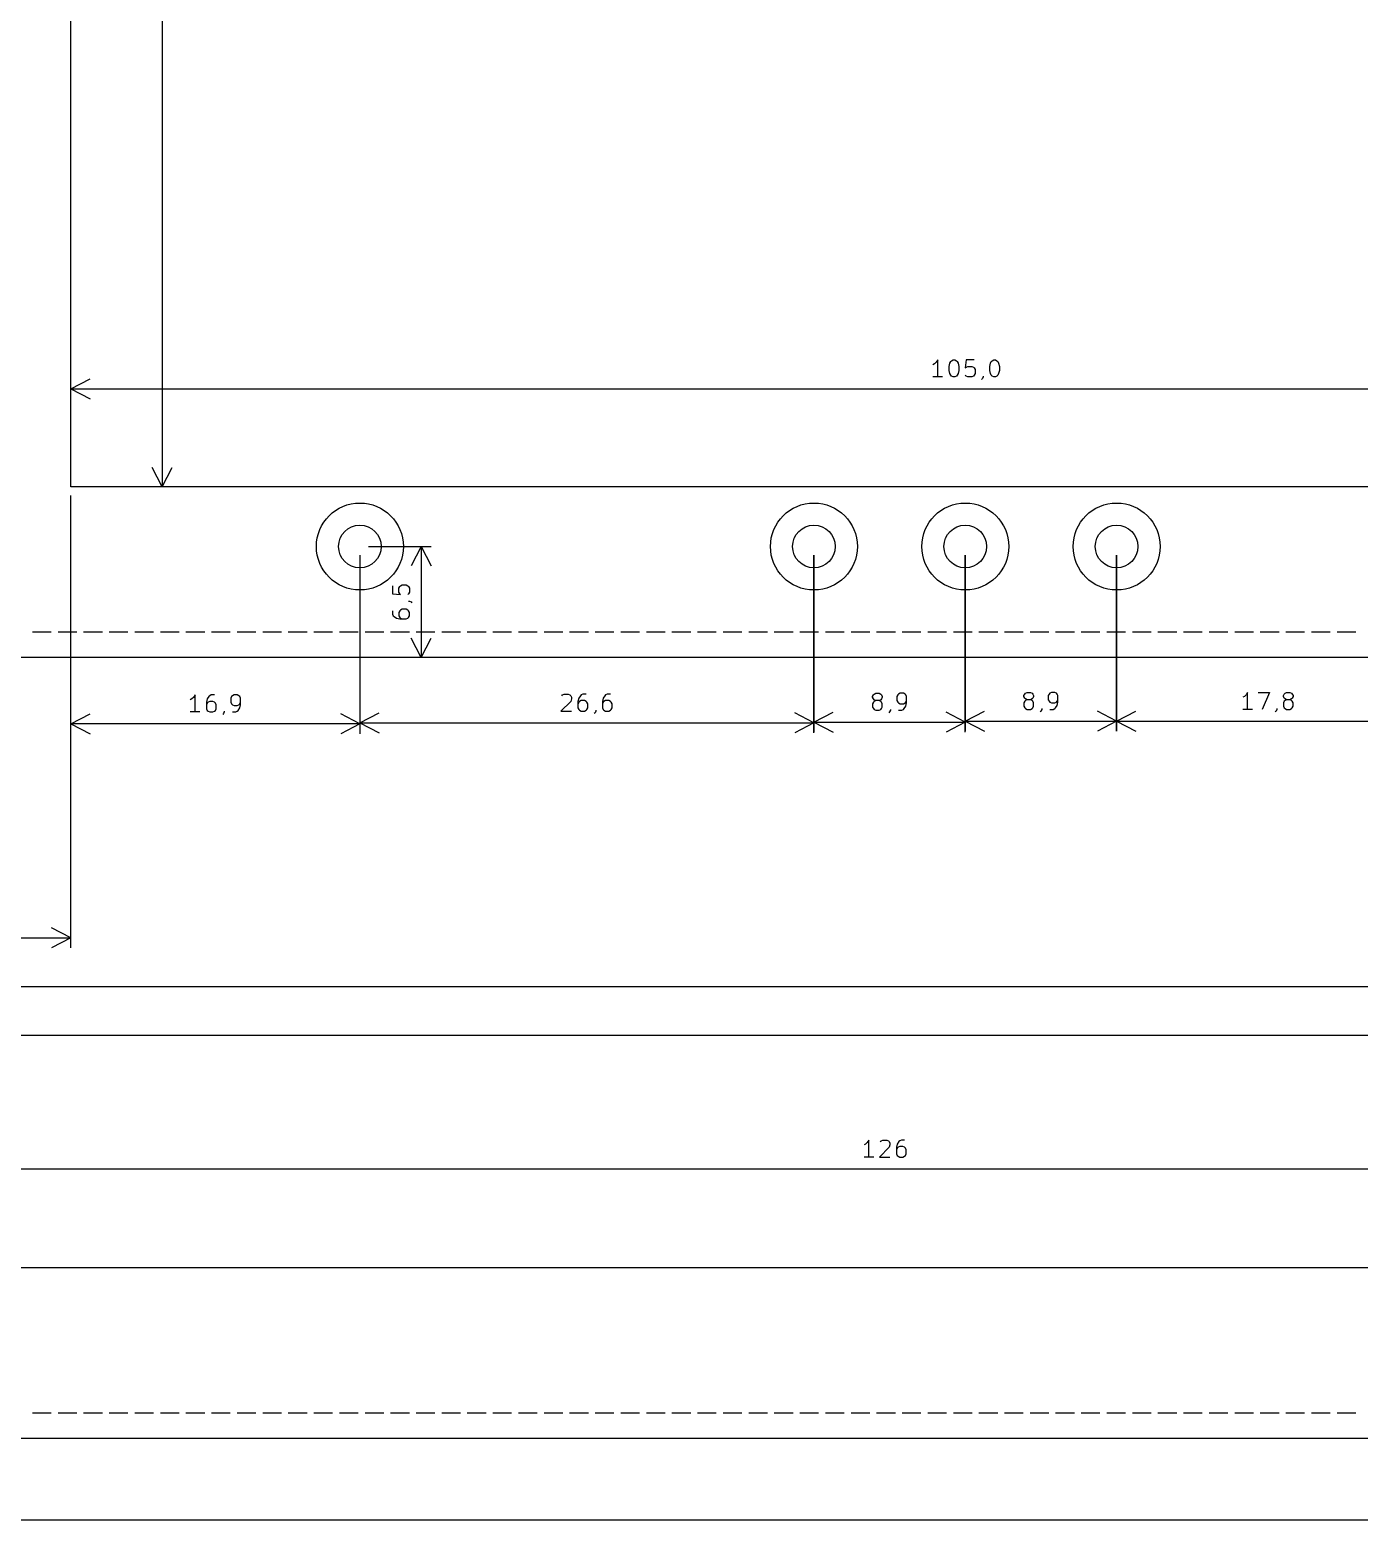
# Model space of a CAD drawing. Extents: x 111 to 500, y -217 to 4.
# Drawn here: x 310.1 to 388.1, y -216.9 to -129.5 of the extents above; entities that cross this region are included whole.
import ezdxf

# ---------------------------------------------------------------- set-up
doc = ezdxf.new("R2010")
doc.units = 0
doc.layers.add('BLACK', color=7, linetype='CONTINUOUS')

msp = doc.modelspace()

# ---------------------------------------------------------------- linework, layer by layer
at = {"layer": 'BLACK', "linetype": 'CONTINUOUS'}
for p, q in [((312.55, -156.3), (312.55, -58.3)), ((317.9, -58.3), (317.9, -156.3)), ((363.192857, -149.092914), (363.097619, -149.140533)), ((363.288095, -148.997676), (363.192857, -149.092914)), ((363.383333, -148.854819), (363.288095, -148.997676)), ((363.383333, -149.854819), (363.383333, -148.854819)), ((364.05, -149.235771), (364.097619, -149.045295)), ((364.05, -149.473866), (364.05, -149.235771)), ((364.097619, -149.045295), (364.145238, -148.950057)), ((364.145238, -148.950057), (364.192857, -148.902438)), ((364.192857, -148.902438), (364.288095, -148.854819)), ((364.288095, -148.854819), (364.383333, -148.854819)), ((364.383333, -148.854819), (364.478571, -148.902438)), ((364.478571, -148.902438), (364.52619, -148.950057)), ((364.52619, -148.950057), (364.573809, -149.045295)), ((364.573809, -149.045295), (364.621428, -149.235771)), ((364.621428, -149.235771), (364.621428, -149.473866)), ((365.05, -148.854819), (365.002381, -149.331009)), ((365.002381, -149.331009), (365.05, -149.28339)), ((365.52619, -148.854819), (365.05, -148.854819)), ((365.05, -149.28339), (365.145238, -149.235771)), ((365.145238, -149.235771), (365.383333, -149.235771)), ((365.383333, -149.235771), (365.478571, -149.28339)), ((365.478571, -149.28339), (365.52619, -149.331009)), ((365.52619, -149.331009), (365.573809, -149.426247)), ((365.573809, -149.426247), (365.573809, -149.664342)), ((366.430952, -149.235771), (366.478571, -149.045295)), ((366.430952, -149.473866), (366.430952, -149.235771)), ((366.478571, -149.045295), (366.52619, -148.950057)), ((366.52619, -148.950057), (366.573809, -148.902438)), ((366.573809, -148.902438), (366.669047, -148.854819)), ((366.669047, -148.854819), (366.764285, -148.854819)), ((366.764285, -148.854819), (366.859523, -148.902438)), ((366.859523, -148.902438), (366.907142, -148.950057)), ((366.907142, -148.950057), (366.954761, -149.045295)), ((366.954761, -149.045295), (367.00238, -149.235771)), ((367.00238, -149.235771), (367.00238, -149.473866)), ((312.55, -150.55), (313.676504, -149.963579)), ((312.55, -155.8), (312.55, -149.96358)), ((363.669047, -149.854819), (363.097619, -149.854819)), ((364.097619, -149.664342), (364.05, -149.473866)), ((364.145238, -149.75958), (364.097619, -149.664342)), ((364.192857, -149.8072), (364.145238, -149.75958)), ((364.288095, -149.854819), (364.192857, -149.8072)), ((364.383333, -149.854819), (364.288095, -149.854819)), ((364.478571, -149.8072), (364.383333, -149.854819)), ((364.52619, -149.75958), (364.478571, -149.8072)), ((364.573809, -149.664342), (364.52619, -149.75958)), ((364.621428, -149.473866), (364.573809, -149.664342)), ((365.05, -149.8072), (365.002381, -149.75958)), ((365.145238, -149.854819), (365.05, -149.8072)), ((365.383333, -149.854819), (365.145238, -149.854819)), ((365.478571, -149.8072), (365.383333, -149.854819)), ((365.52619, -149.75958), (365.478571, -149.8072)), ((365.573809, -149.664342), (365.52619, -149.75958)), ((366.002381, -149.950057), (365.954762, -149.997676)), ((366.05, -149.854819), (366.002381, -149.950057)), ((366.05, -149.8072), (366.05, -149.854819)), ((366.478571, -149.664342), (366.430952, -149.473866)), ((366.52619, -149.75958), (366.478571, -149.664342)), ((366.573809, -149.8072), (366.52619, -149.75958)), ((366.669047, -149.854819), (366.573809, -149.8072)), ((366.764285, -149.854819), (366.669047, -149.854819)), ((366.859523, -149.8072), (366.764285, -149.854819)), ((366.907142, -149.75958), (366.859523, -149.8072)), ((366.954761, -149.664342), (366.907142, -149.75958)), ((367.00238, -149.473866), (366.954761, -149.664342)), ((312.55, -150.55), (417.55, -150.55)), ((312.55, -150.55), (313.676504, -151.136421)), ((317.9, -156.3), (317.313579, -155.173496)), ((317.9, -156.3), (318.486421, -155.173496)), ((417.55, -156.3), (312.55, -156.3)), ((318.48642, -156.3), (313.05, -156.3)), ((312.55, -170.78642), (312.55, -156.8)), ((312.55, -183.33642), (312.55, -156.8)), ((330, -159.8), (333.68642, -159.8)), ((333.1, -159.8), (332.513579, -160.926504)), ((333.1, -159.8), (333.1, -166.3)), ((333.1, -159.8), (333.686421, -160.926504)), ((329.5, -160.3), (329.5, -170.73642)), ((329.5, -160.3), (329.5, -170.78642)), ((356.125, -170.73642), (356.125, -160.3)), ((356.125, -160.3), (356.125, -170.68642)), ((365, -160.3), (365, -170.63642)), ((365, -170.68642), (365, -160.3)), ((373.875, -160.3), (373.875, -170.63642)), ((373.875, -170.63642), (373.875, -160.3)), ((331.404819, -162.097619), (331.404819, -162.573809)), ((331.785771, -162.240476), (331.83339, -162.145238)), ((331.785771, -162.478571), (331.785771, -162.240476)), ((331.83339, -162.573809), (331.785771, -162.478571)), ((331.83339, -162.145238), (331.881009, -162.097619)), ((331.881009, -162.097619), (331.976247, -162.05)), ((331.976247, -162.05), (332.214342, -162.05)), ((332.214342, -162.05), (332.30958, -162.097619)), ((332.30958, -162.097619), (332.3572, -162.145238)), ((332.3572, -162.145238), (332.404819, -162.240476)), ((332.404819, -162.478571), (332.3572, -162.573809)), ((332.404819, -162.240476), (332.404819, -162.478571)), ((331.404819, -162.573809), (331.881009, -162.621428)), ((331.881009, -162.621428), (331.83339, -162.573809)), ((332.3572, -162.573809), (332.30958, -162.621428)), ((332.3572, -163.00238), (332.404819, -163.00238)), ((332.404819, -163.00238), (332.500057, -163.049999)), ((332.500057, -163.049999), (332.547676, -163.097618)), ((331.404819, -163.573809), (331.404819, -163.764285)), ((331.404819, -163.764285), (331.452438, -163.859523)), ((331.452438, -163.859523), (331.500057, -163.907142)), ((331.500057, -163.907142), (331.642914, -164.00238)), ((331.642914, -164.00238), (331.83339, -164.049999)), ((331.83339, -163.573809), (331.785771, -163.669047)), ((331.785771, -163.669047), (331.785771, -163.859523)), ((331.785771, -163.859523), (331.83339, -163.954761)), ((331.881009, -163.52619), (331.83339, -163.573809)), ((331.83339, -163.954761), (331.881009, -164.00238)), ((331.83339, -164.049999), (332.214342, -164.049999)), ((331.976247, -163.478571), (331.881009, -163.52619)), ((331.881009, -164.00238), (331.976247, -164.049999)), ((332.214342, -163.478571), (331.976247, -163.478571)), ((332.30958, -163.52619), (332.214342, -163.478571)), ((332.214342, -164.049999), (332.30958, -164.00238)), ((332.3572, -163.573809), (332.30958, -163.52619)), ((332.30958, -164.00238), (332.3572, -163.954761)), ((332.404819, -163.669047), (332.3572, -163.573809)), ((332.3572, -163.954761), (332.404819, -163.859523)), ((332.404819, -163.859523), (332.404819, -163.669047)), ((310.3, -164.8), (311.4, -164.8)), ((311.8, -164.8), (312.9, -164.8)), ((313.3, -164.8), (314.4, -164.8)), ((314.8, -164.8), (315.9, -164.8)), ((316.3, -164.8), (317.4, -164.8)), ((317.8, -164.8), (318.9, -164.8)), ((319.3, -164.8), (320.4, -164.8)), ((320.8, -164.8), (321.9, -164.8)), ((322.3, -164.8), (323.4, -164.8)), ((323.8, -164.8), (324.9, -164.8)), ((325.3, -164.8), (326.4, -164.8)), ((326.8, -164.8), (327.9, -164.8)), ((328.3, -164.8), (329.4, -164.8)), ((329.8, -164.8), (330.9, -164.8)), ((331.3, -164.8), (332.4, -164.8)), ((333.1, -166.3), (332.513579, -165.173496)), ((332.8, -164.8), (333.9, -164.8)), ((333.1, -166.3), (333.686421, -165.173496)), ((334.3, -164.8), (335.4, -164.8)), ((335.8, -164.8), (336.9, -164.8)), ((337.3, -164.8), (338.4, -164.8)), ((338.8, -164.8), (339.9, -164.8)), ((340.3, -164.8), (341.4, -164.8)), ((341.8, -164.8), (342.9, -164.8)), ((343.3, -164.8), (344.4, -164.8)), ((344.8, -164.8), (345.9, -164.8)), ((346.3, -164.8), (347.4, -164.8)), ((347.8, -164.8), (348.9, -164.8)), ((349.3, -164.8), (350.4, -164.8)), ((350.8, -164.8), (351.9, -164.8)), ((352.3, -164.8), (353.4, -164.8)), ((353.8, -164.8), (354.9, -164.8)), ((355.3, -164.8), (356.4, -164.8)), ((356.8, -164.8), (357.9, -164.8)), ((358.3, -164.8), (359.4, -164.8)), ((359.8, -164.8), (360.9, -164.8)), ((361.3, -164.8), (362.4, -164.8)), ((362.8, -164.8), (363.9, -164.8)), ((364.3, -164.8), (365.4, -164.8)), ((365.8, -164.8), (366.9, -164.8)), ((367.3, -164.8), (368.4, -164.8)), ((368.8, -164.8), (369.9, -164.8)), ((370.3, -164.8), (371.4, -164.8)), ((371.8, -164.8), (372.9, -164.8)), ((373.3, -164.8), (374.4, -164.8)), ((374.8, -164.8), (375.9, -164.8)), ((376.3, -164.8), (377.4, -164.8)), ((377.8, -164.8), (378.9, -164.8)), ((379.3, -164.8), (380.4, -164.8)), ((380.8, -164.8), (381.9, -164.8)), ((382.3, -164.8), (383.4, -164.8)), ((383.8, -164.8), (384.9, -164.8)), ((385.3, -164.8), (386.4, -164.8)), ((386.8, -164.8), (387.9, -164.8)), ((419.3, -166.3), (175.3, -166.3)), ((333.68642, -166.3), (330.85, -166.3)), ((319.739286, -168.647676), (319.644048, -168.742914)), ((319.834524, -168.504819), (319.739286, -168.647676)), ((319.834524, -169.504819), (319.834524, -168.504819)), ((320.644048, -168.600057), (320.54881, -168.742914)), ((320.691667, -168.552438), (320.644048, -168.600057)), ((320.786905, -168.504819), (320.691667, -168.552438)), ((320.977381, -168.504819), (320.786905, -168.504819)), ((321.977381, -168.600057), (321.929762, -168.695295)), ((322.025, -168.552438), (321.977381, -168.600057)), ((322.120238, -168.504819), (322.025, -168.552438)), ((322.310714, -168.504819), (322.120238, -168.504819)), ((322.405952, -168.552438), (322.310714, -168.504819)), ((322.453571, -168.600057), (322.405952, -168.552438)), ((322.50119, -168.695295), (322.453571, -168.600057)), ((341.33631, -168.550057), (341.383929, -168.502438)), ((341.383929, -168.502438), (341.479167, -168.454819)), ((341.479167, -168.454819), (341.717262, -168.454819)), ((341.717262, -168.454819), (341.8125, -168.502438)), ((341.8125, -168.502438), (341.860119, -168.550057)), ((341.860119, -168.550057), (341.907738, -168.645295)), ((341.907738, -168.645295), (341.907738, -168.740533)), ((342.431548, -168.550057), (342.33631, -168.692914)), ((342.479167, -168.502438), (342.431548, -168.550057)), ((342.574405, -168.454819), (342.479167, -168.502438)), ((342.764881, -168.454819), (342.574405, -168.454819)), ((343.860119, -168.550057), (343.764881, -168.692914)), ((343.907738, -168.502438), (343.860119, -168.550057)), ((344.002976, -168.454819), (343.907738, -168.502438)), ((344.193452, -168.454819), (344.002976, -168.454819)), ((359.5625, -168.595295), (359.610119, -168.500057)), ((359.5625, -168.642914), (359.5625, -168.595295)), ((359.610119, -168.738152), (359.5625, -168.642914)), ((359.610119, -168.500057), (359.657738, -168.452438)), ((359.657738, -168.452438), (359.752976, -168.404819)), ((359.752976, -168.404819), (359.943452, -168.404819)), ((359.943452, -168.404819), (360.03869, -168.452438)), ((360.03869, -168.452438), (360.086309, -168.500057)), ((360.086309, -168.500057), (360.133928, -168.595295)), ((360.133928, -168.642914), (360.086309, -168.738152)), ((360.133928, -168.595295), (360.133928, -168.642914)), ((361.03869, -168.500057), (360.991071, -168.595295)), ((360.991071, -168.595295), (360.991071, -168.83339)), ((361.086309, -168.452438), (361.03869, -168.500057)), ((361.181547, -168.404819), (361.086309, -168.452438)), ((361.372023, -168.404819), (361.181547, -168.404819)), ((361.467261, -168.452438), (361.372023, -168.404819)), ((361.51488, -168.500057), (361.467261, -168.452438)), ((361.562499, -168.595295), (361.51488, -168.500057)), ((361.562499, -168.976247), (361.562499, -168.595295)), ((368.4375, -168.545295), (368.485119, -168.450057)), ((368.4375, -168.592914), (368.4375, -168.545295)), ((368.485119, -168.688152), (368.4375, -168.592914)), ((368.485119, -168.450057), (368.532738, -168.402438)), ((368.532738, -168.402438), (368.627976, -168.354819)), ((368.627976, -168.354819), (368.818452, -168.354819)), ((368.818452, -168.354819), (368.91369, -168.402438)), ((368.91369, -168.402438), (368.961309, -168.450057)), ((368.961309, -168.450057), (369.008928, -168.545295)), ((369.008928, -168.592914), (368.961309, -168.688152)), ((369.008928, -168.545295), (369.008928, -168.592914)), ((369.91369, -168.450057), (369.866071, -168.545295)), ((369.866071, -168.545295), (369.866071, -168.78339)), ((369.961309, -168.402438), (369.91369, -168.450057)), ((370.056547, -168.354819), (369.961309, -168.402438)), ((370.247023, -168.354819), (370.056547, -168.354819)), ((370.342261, -168.402438), (370.247023, -168.354819)), ((370.38988, -168.450057), (370.342261, -168.402438)), ((370.437499, -168.545295), (370.38988, -168.450057)), ((370.437499, -168.926247), (370.437499, -168.545295)), ((381.369048, -168.592914), (381.27381, -168.640533)), ((381.464286, -168.497676), (381.369048, -168.592914)), ((381.559524, -168.354819), (381.464286, -168.497676)), ((381.559524, -169.354819), (381.559524, -168.354819)), ((382.178572, -168.354819), (382.845238, -168.354819)), ((382.845238, -168.354819), (382.416667, -169.354819)), ((383.654762, -168.545295), (383.702381, -168.450057)), ((383.654762, -168.592914), (383.654762, -168.545295)), ((383.702381, -168.688152), (383.654762, -168.592914)), ((383.702381, -168.450057), (383.75, -168.402438)), ((383.75, -168.402438), (383.845238, -168.354819)), ((383.845238, -168.354819), (384.035714, -168.354819)), ((384.035714, -168.354819), (384.130952, -168.402438)), ((384.130952, -168.402438), (384.178571, -168.450057)), ((384.178571, -168.450057), (384.22619, -168.545295)), ((384.22619, -168.592914), (384.178571, -168.688152)), ((384.22619, -168.545295), (384.22619, -168.592914)), ((319.644048, -168.742914), (319.54881, -168.790533)), ((320.120238, -169.504819), (319.54881, -169.504819)), ((320.54881, -168.742914), (320.501191, -168.93339)), ((320.501191, -168.93339), (320.501191, -169.314342)), ((320.54881, -168.981009), (320.501191, -169.076247)), ((320.501191, -169.314342), (320.54881, -169.40958)), ((320.596429, -168.93339), (320.54881, -168.981009)), ((320.54881, -169.40958), (320.596429, -169.4572)), ((320.691667, -168.885771), (320.596429, -168.93339)), ((320.596429, -169.4572), (320.691667, -169.504819)), ((320.882143, -168.885771), (320.691667, -168.885771)), ((320.691667, -169.504819), (320.882143, -169.504819)), ((320.977381, -168.93339), (320.882143, -168.885771)), ((320.882143, -169.504819), (320.977381, -169.4572)), ((321.025, -168.981009), (320.977381, -168.93339)), ((320.977381, -169.4572), (321.025, -169.40958)), ((321.072619, -169.076247), (321.025, -168.981009)), ((321.025, -169.40958), (321.072619, -169.314342)), ((321.072619, -169.314342), (321.072619, -169.076247)), ((321.54881, -169.504819), (321.501191, -169.600057)), ((321.54881, -169.4572), (321.54881, -169.504819)), ((321.929762, -168.695295), (321.929762, -168.93339)), ((321.929762, -168.93339), (321.977381, -169.028628)), ((321.977381, -169.028628), (322.025, -169.076247)), ((322.025, -169.076247), (322.120238, -169.123866)), ((322.025, -169.504819), (322.215476, -169.504819)), ((322.120238, -169.123866), (322.310714, -169.123866)), ((322.215476, -169.504819), (322.310714, -169.4572)), ((322.310714, -169.123866), (322.405952, -169.076247)), ((322.310714, -169.4572), (322.358333, -169.40958)), ((322.358333, -169.40958), (322.453571, -169.266723)), ((322.405952, -169.076247), (322.453571, -169.028628)), ((322.453571, -169.028628), (322.50119, -168.93339)), ((322.453571, -169.266723), (322.50119, -169.076247)), ((322.50119, -169.076247), (322.50119, -168.695295)), ((341.860119, -168.88339), (341.288691, -169.454819)), ((341.288691, -169.454819), (341.907738, -169.454819)), ((341.907738, -168.740533), (341.860119, -168.88339)), ((342.33631, -168.692914), (342.288691, -168.88339)), ((342.288691, -168.88339), (342.288691, -169.264342)), ((342.33631, -168.931009), (342.288691, -169.026247)), ((342.288691, -169.264342), (342.33631, -169.35958)), ((342.383929, -168.88339), (342.33631, -168.931009)), ((342.33631, -169.35958), (342.383929, -169.4072)), ((342.479167, -168.835771), (342.383929, -168.88339)), ((342.383929, -169.4072), (342.479167, -169.454819)), ((342.669643, -168.835771), (342.479167, -168.835771)), ((342.479167, -169.454819), (342.669643, -169.454819)), ((342.764881, -168.88339), (342.669643, -168.835771)), ((342.669643, -169.454819), (342.764881, -169.4072)), ((342.8125, -168.931009), (342.764881, -168.88339)), ((342.764881, -169.4072), (342.8125, -169.35958)), ((342.860119, -169.026247), (342.8125, -168.931009)), ((342.8125, -169.35958), (342.860119, -169.264342)), ((342.860119, -169.264342), (342.860119, -169.026247)), ((343.288691, -169.550057), (343.241072, -169.597676)), ((343.33631, -169.454819), (343.288691, -169.550057)), ((343.33631, -169.4072), (343.33631, -169.454819)), ((343.764881, -168.692914), (343.717262, -168.88339)), ((343.717262, -168.88339), (343.717262, -169.264342)), ((343.764881, -168.931009), (343.717262, -169.026247)), ((343.717262, -169.264342), (343.764881, -169.35958)), ((343.8125, -168.88339), (343.764881, -168.931009)), ((343.764881, -169.35958), (343.8125, -169.4072)), ((343.907738, -168.835771), (343.8125, -168.88339)), ((343.8125, -169.4072), (343.907738, -169.454819)), ((344.098214, -168.835771), (343.907738, -168.835771)), ((343.907738, -169.454819), (344.098214, -169.454819)), ((344.193452, -168.88339), (344.098214, -168.835771)), ((344.098214, -169.454819), (344.193452, -169.4072)), ((344.241071, -168.931009), (344.193452, -168.88339)), ((344.193452, -169.4072), (344.241071, -169.35958)), ((344.28869, -169.026247), (344.241071, -168.931009)), ((344.241071, -169.35958), (344.28869, -169.264342)), ((344.28869, -169.264342), (344.28869, -169.026247)), ((356.125, -170.1), (357.251504, -169.513579)), ((359.610119, -168.928628), (359.5625, -169.023866)), ((359.5625, -169.023866), (359.5625, -169.214342)), ((359.5625, -169.214342), (359.610119, -169.30958)), ((359.657738, -168.785771), (359.610119, -168.738152)), ((359.657738, -168.881009), (359.610119, -168.928628)), ((359.610119, -169.30958), (359.657738, -169.3572)), ((359.752976, -168.83339), (359.657738, -168.785771)), ((359.752976, -168.83339), (359.657738, -168.881009)), ((359.657738, -169.3572), (359.752976, -169.404819)), ((359.943452, -168.83339), (359.752976, -168.83339)), ((359.752976, -169.404819), (359.943452, -169.404819)), ((360.03869, -168.785771), (359.943452, -168.83339)), ((360.03869, -168.881009), (359.943452, -168.83339)), ((359.943452, -169.404819), (360.03869, -169.3572)), ((360.086309, -168.738152), (360.03869, -168.785771)), ((360.086309, -168.928628), (360.03869, -168.881009)), ((360.03869, -169.3572), (360.086309, -169.30958)), ((360.133928, -169.023866), (360.086309, -168.928628)), ((360.086309, -169.30958), (360.133928, -169.214342)), ((360.133928, -169.214342), (360.133928, -169.023866)), ((360.5625, -169.500057), (360.514881, -169.547676)), ((360.610119, -169.404819), (360.5625, -169.500057)), ((360.610119, -169.3572), (360.610119, -169.404819)), ((360.991071, -168.83339), (361.03869, -168.928628)), ((361.03869, -168.928628), (361.086309, -168.976247)), ((361.086309, -168.976247), (361.181547, -169.023866)), ((361.086309, -169.404819), (361.276785, -169.404819)), ((361.181547, -169.023866), (361.372023, -169.023866)), ((361.276785, -169.404819), (361.372023, -169.3572)), ((361.372023, -169.023866), (361.467261, -168.976247)), ((361.372023, -169.3572), (361.419642, -169.30958)), ((361.419642, -169.30958), (361.51488, -169.166723)), ((361.467261, -168.976247), (361.51488, -168.928628)), ((361.51488, -168.928628), (361.562499, -168.83339)), ((361.51488, -169.166723), (361.562499, -168.976247)), ((365, -170.1), (363.873496, -169.513579)), ((365, -170.05), (366.126504, -169.463579)), ((368.485119, -168.878628), (368.4375, -168.973866)), ((368.4375, -168.973866), (368.4375, -169.164342)), ((368.4375, -169.164342), (368.485119, -169.25958)), ((368.532738, -168.735771), (368.485119, -168.688152)), ((368.532738, -168.831009), (368.485119, -168.878628)), ((368.485119, -169.25958), (368.532738, -169.3072)), ((368.627976, -168.78339), (368.532738, -168.735771)), ((368.627976, -168.78339), (368.532738, -168.831009)), ((368.532738, -169.3072), (368.627976, -169.354819)), ((368.818452, -168.78339), (368.627976, -168.78339)), ((368.627976, -169.354819), (368.818452, -169.354819)), ((368.91369, -168.735771), (368.818452, -168.78339)), ((368.91369, -168.831009), (368.818452, -168.78339)), ((368.818452, -169.354819), (368.91369, -169.3072)), ((368.961309, -168.688152), (368.91369, -168.735771)), ((368.961309, -168.878628), (368.91369, -168.831009)), ((368.91369, -169.3072), (368.961309, -169.25958)), ((369.008928, -168.973866), (368.961309, -168.878628)), ((368.961309, -169.25958), (369.008928, -169.164342)), ((369.008928, -169.164342), (369.008928, -168.973866)), ((369.4375, -169.450057), (369.389881, -169.497676)), ((369.485119, -169.354819), (369.4375, -169.450057)), ((369.485119, -169.3072), (369.485119, -169.354819)), ((369.866071, -168.78339), (369.91369, -168.878628)), ((369.91369, -168.878628), (369.961309, -168.926247)), ((369.961309, -168.926247), (370.056547, -168.973866)), ((369.961309, -169.354819), (370.151785, -169.354819)), ((370.056547, -168.973866), (370.247023, -168.973866)), ((370.151785, -169.354819), (370.247023, -169.3072)), ((370.247023, -168.973866), (370.342261, -168.926247)), ((370.247023, -169.3072), (370.294642, -169.25958)), ((370.294642, -169.25958), (370.38988, -169.116723)), ((370.342261, -168.926247), (370.38988, -168.878628)), ((370.38988, -168.878628), (370.437499, -168.78339)), ((370.38988, -169.116723), (370.437499, -168.926247)), ((373.875, -170.05), (372.748496, -169.463579)), ((373.875, -170.05), (375.001504, -169.463579)), ((381.845238, -169.354819), (381.27381, -169.354819)), ((383.226191, -169.450057), (383.178572, -169.497676)), ((383.27381, -169.354819), (383.226191, -169.450057)), ((383.27381, -169.3072), (383.27381, -169.354819)), ((383.702381, -168.878628), (383.654762, -168.973866)), ((383.654762, -168.973866), (383.654762, -169.164342)), ((383.654762, -169.164342), (383.702381, -169.25958)), ((383.75, -168.735771), (383.702381, -168.688152)), ((383.75, -168.831009), (383.702381, -168.878628)), ((383.702381, -169.25958), (383.75, -169.3072)), ((383.845238, -168.78339), (383.75, -168.735771)), ((383.845238, -168.78339), (383.75, -168.831009)), ((383.75, -169.3072), (383.845238, -169.354819)), ((384.035714, -168.78339), (383.845238, -168.78339)), ((383.845238, -169.354819), (384.035714, -169.354819)), ((384.130952, -168.735771), (384.035714, -168.78339)), ((384.130952, -168.831009), (384.035714, -168.78339)), ((384.035714, -169.354819), (384.130952, -169.3072)), ((384.178571, -168.688152), (384.130952, -168.735771)), ((384.178571, -168.878628), (384.130952, -168.831009)), ((384.130952, -169.3072), (384.178571, -169.25958)), ((384.22619, -168.973866), (384.178571, -168.878628)), ((384.178571, -169.25958), (384.22619, -169.164342)), ((384.22619, -169.164342), (384.22619, -168.973866)), ((312.55, -170.2), (313.676504, -169.613579)), ((329.5, -170.2), (312.55, -170.2)), ((312.55, -170.2), (313.676504, -170.786421)), ((321.501191, -169.600057), (321.453572, -169.647676)), ((329.5, -170.2), (328.373496, -169.613579)), ((329.5, -170.2), (328.373496, -170.786421)), ((329.5, -170.15), (330.626504, -169.563579)), ((329.5, -170.15), (356.125, -170.15)), ((329.5, -170.15), (330.626504, -170.736421)), ((356.125, -170.15), (354.998496, -169.563579)), ((356.125, -170.15), (354.998496, -170.736421)), ((356.125, -170.1), (365, -170.1)), ((356.125, -170.1), (357.251504, -170.686421)), ((365, -170.1), (363.873496, -170.686421)), ((365, -170.05), (373.875, -170.05)), ((365, -170.05), (366.126504, -170.636421)), ((373.875, -170.05), (372.748496, -170.636421)), ((373.875, -170.05), (391.625, -170.05)), ((373.875, -170.05), (375.001504, -170.636421)), ((312.55, -182.75), (311.423496, -182.163579)), ((171.3, -182.75), (312.55, -182.75)), ((312.55, -182.75), (311.423496, -183.336421)), ((171.3, -185.6), (417.55, -185.6)), ((171.3, -188.45), (423.3, -188.45)), ((359.157143, -194.842914), (359.061905, -194.890533)), ((359.252381, -194.747676), (359.157143, -194.842914)), ((359.347619, -194.604819), (359.252381, -194.747676)), ((359.347619, -195.604819), (359.347619, -194.604819)), ((360.014286, -194.700057), (360.061905, -194.652438)), ((360.061905, -194.652438), (360.157143, -194.604819)), ((360.157143, -194.604819), (360.395238, -194.604819)), ((360.395238, -194.604819), (360.490476, -194.652438)), ((360.490476, -194.652438), (360.538095, -194.700057)), ((360.538095, -194.700057), (360.585714, -194.795295)), ((360.585714, -194.890533), (360.538095, -195.03339)), ((360.585714, -194.795295), (360.585714, -194.890533)), ((361.014286, -194.842914), (360.966667, -195.03339)), ((361.109524, -194.700057), (361.014286, -194.842914)), ((361.157143, -194.652438), (361.109524, -194.700057)), ((361.252381, -194.604819), (361.157143, -194.652438)), ((361.442857, -194.604819), (361.252381, -194.604819)), ((359.633333, -195.604819), (359.061905, -195.604819)), ((360.538095, -195.03339), (359.966667, -195.604819)), ((359.966667, -195.604819), (360.585714, -195.604819)), ((360.966667, -195.03339), (360.966667, -195.414342)), ((361.014286, -195.081009), (360.966667, -195.176247)), ((360.966667, -195.414342), (361.014286, -195.50958)), ((361.061905, -195.03339), (361.014286, -195.081009)), ((361.014286, -195.50958), (361.061905, -195.5572)), ((361.157143, -194.985771), (361.061905, -195.03339)), ((361.061905, -195.5572), (361.157143, -195.604819)), ((361.347619, -194.985771), (361.157143, -194.985771)), ((361.157143, -195.604819), (361.347619, -195.604819)), ((361.442857, -195.03339), (361.347619, -194.985771)), ((361.347619, -195.604819), (361.442857, -195.5572)), ((361.490476, -195.081009), (361.442857, -195.03339)), ((361.442857, -195.5572), (361.490476, -195.50958)), ((361.538095, -195.176247), (361.490476, -195.081009)), ((361.490476, -195.50958), (361.538095, -195.414342)), ((361.538095, -195.414342), (361.538095, -195.176247)), ((297.3, -196.3), (423.3, -196.3)), ((417.8, -202.1), (176.8, -202.1)), ((310.3, -210.6), (311.4, -210.6)), ((311.8, -210.6), (312.9, -210.6)), ((313.3, -210.6), (314.4, -210.6)), ((314.8, -210.6), (315.9, -210.6)), ((316.3, -210.6), (317.4, -210.6)), ((317.8, -210.6), (318.9, -210.6)), ((319.3, -210.6), (320.4, -210.6)), ((320.8, -210.6), (321.9, -210.6)), ((322.3, -210.6), (323.4, -210.6)), ((323.8, -210.6), (324.9, -210.6)), ((325.3, -210.6), (326.4, -210.6)), ((326.8, -210.6), (327.9, -210.6)), ((328.3, -210.6), (329.4, -210.6)), ((329.8, -210.6), (330.9, -210.6)), ((331.3, -210.6), (332.4, -210.6)), ((332.8, -210.6), (333.9, -210.6)), ((334.3, -210.6), (335.4, -210.6)), ((335.8, -210.6), (336.9, -210.6)), ((337.3, -210.6), (338.4, -210.6)), ((338.8, -210.6), (339.9, -210.6)), ((340.3, -210.6), (341.4, -210.6)), ((341.8, -210.6), (342.9, -210.6)), ((343.3, -210.6), (344.4, -210.6)), ((344.8, -210.6), (345.9, -210.6)), ((346.3, -210.6), (347.4, -210.6)), ((347.8, -210.6), (348.9, -210.6)), ((349.3, -210.6), (350.4, -210.6)), ((350.8, -210.6), (351.9, -210.6)), ((352.3, -210.6), (353.4, -210.6)), ((353.8, -210.6), (354.9, -210.6)), ((355.3, -210.6), (356.4, -210.6)), ((356.8, -210.6), (357.9, -210.6)), ((358.3, -210.6), (359.4, -210.6)), ((359.8, -210.6), (360.9, -210.6)), ((361.3, -210.6), (362.4, -210.6)), ((362.8, -210.6), (363.9, -210.6)), ((364.3, -210.6), (365.4, -210.6)), ((365.8, -210.6), (366.9, -210.6)), ((367.3, -210.6), (368.4, -210.6)), ((368.8, -210.6), (369.9, -210.6)), ((370.3, -210.6), (371.4, -210.6)), ((371.8, -210.6), (372.9, -210.6)), ((373.3, -210.6), (374.4, -210.6)), ((374.8, -210.6), (375.9, -210.6)), ((376.3, -210.6), (377.4, -210.6)), ((377.8, -210.6), (378.9, -210.6)), ((379.3, -210.6), (380.4, -210.6)), ((380.8, -210.6), (381.9, -210.6)), ((382.3, -210.6), (383.4, -210.6)), ((383.8, -210.6), (384.9, -210.6)), ((385.3, -210.6), (386.4, -210.6)), ((386.8, -210.6), (387.9, -210.6)), ((423.3, -212.1), (171.3, -212.1)), ((423.3, -216.9), (171.3, -216.9))]:
    msp.add_line(p, q, dxfattribs=at)
at = {"layer": 'BLACK'}
for centre, radius in [((329.5, -159.8), 2.55), ((356.125, -159.8), 2.55), ((365, -159.8), 2.55), ((373.875, -159.8), 2.55), ((329.5, -159.8), 1.25), ((356.125, -159.8), 1.25), ((365, -159.8), 1.25), ((373.875, -159.8), 1.25)]:
    msp.add_circle(centre, radius, dxfattribs=at)

doc.saveas('drawing.dxf')
